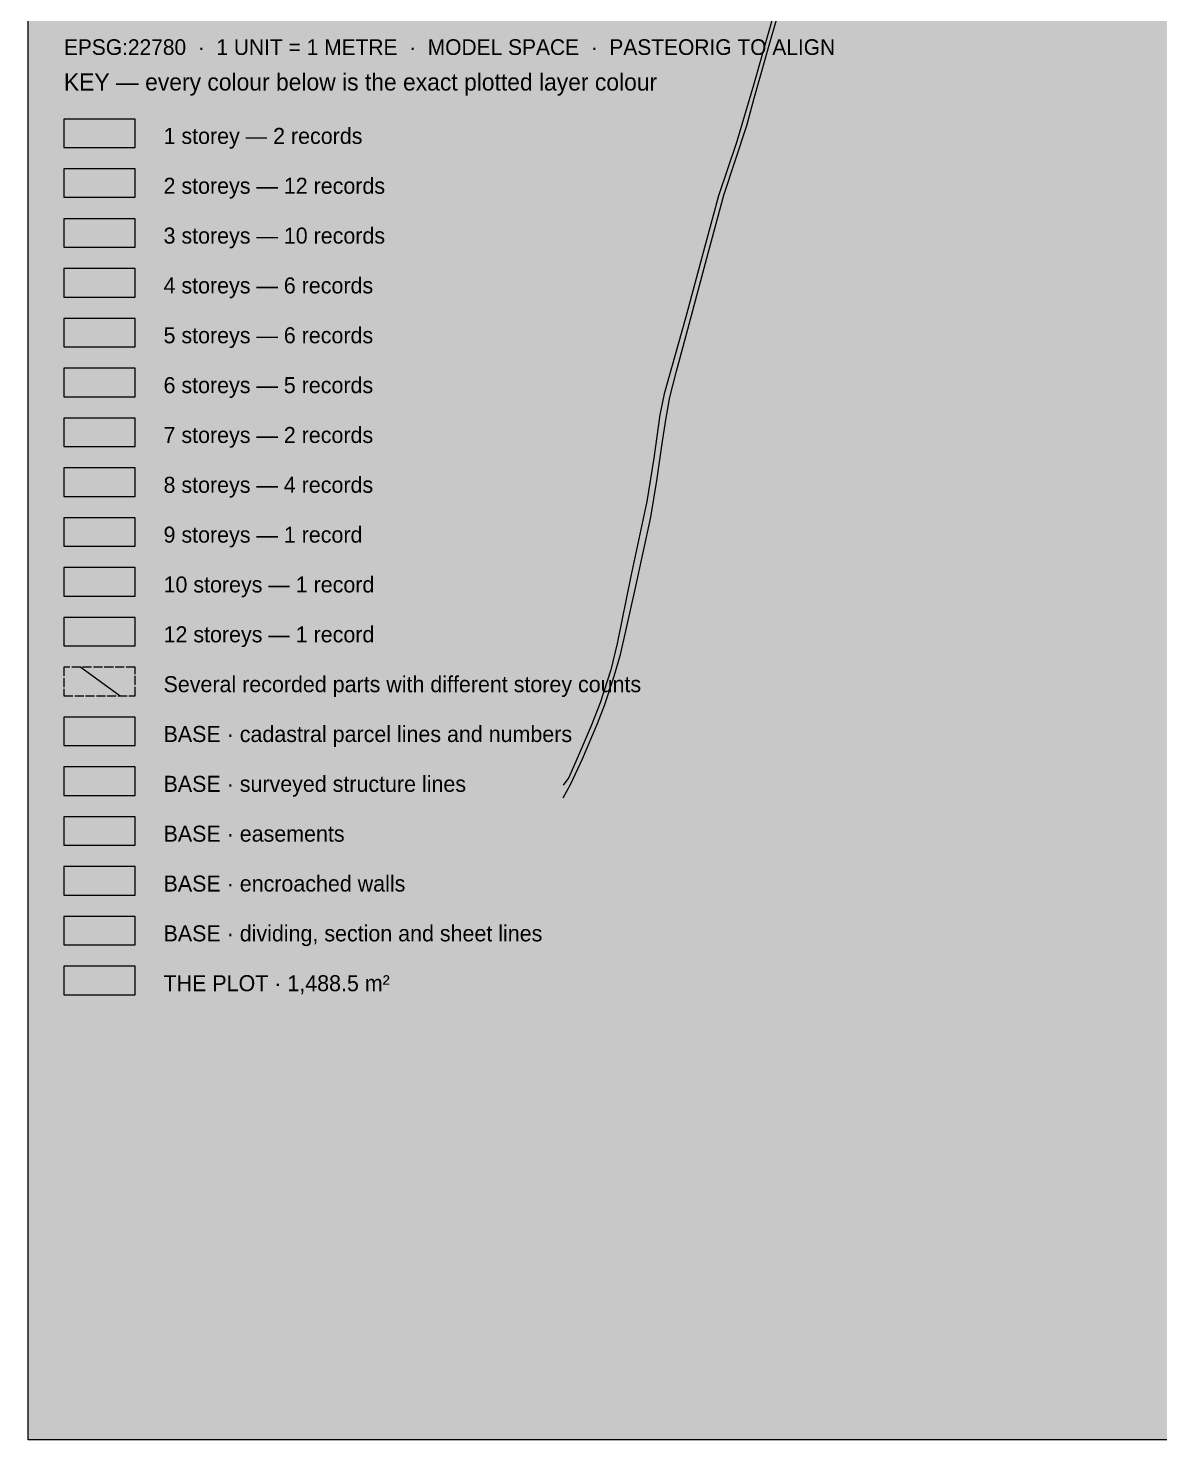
# Model space of a CAD drawing. Header units: metres. Extents: x -334141 to -333355, y -28217 to -27441.
# Drawn here: x -334064.1 to -333905.2, y -28217.2 to -28019 of the extents above; entities that cross this region are included whole.
import ezdxf

# ---------------------------------------------------------------- set-up
doc = ezdxf.new("R2010")
doc.units = ezdxf.units.M
doc.linetypes.add('DASHED', pattern=[1.524, 1.27, -0.254])
for name, color, linetype, lineweight, true_color in [('EB-07-KEY-01F', 7, 'CONTINUOUS', 18, 0xe1e5dd), ('EB-07-KEY-02F', 7, 'CONTINUOUS', 18, 0xd4dad0), ('EB-07-KEY-03F', 7, 'CONTINUOUS', 18, 0xc7cec2), ('EB-07-KEY-04F', 7, 'CONTINUOUS', 18, 0xb8c1b3), ('EB-07-KEY-05F', 7, 'CONTINUOUS', 18, 0xa8b3a2), ('EB-07-KEY-06F', 7, 'CONTINUOUS', 18, 0x96a28f), ('EB-07-KEY-07F', 7, 'CONTINUOUS', 18, 0x84917d), ('EB-07-KEY-08F', 7, 'CONTINUOUS', 18, 0x71806b), ('EB-07-KEY-09F', 7, 'CONTINUOUS', 18, 0x62705d), ('EB-07-KEY-10F', 7, 'CONTINUOUS', 18, 0x4a5a46), ('EB-07-KEY-12F', 7, 'CONTINUOUS', 18, 0x2b3529), ('EB-07-STOREYS-PARCEL-MULTIPLE', 7, 'DASHED', 18, 0x4e504d), ('EB-BASE-DIVIDING', 7, 'CONTINUOUS', 18, 0xc8bcac), ('EB-BASE-EASEMENTS', 7, 'CONTINUOUS', 18, 0x71806b), ('EB-BASE-ENCROACHED', 7, 'CONTINUOUS', 18, 0x725d47), ('EB-BASE-PARCELS', 7, 'CONTINUOUS', 18, 0x8a8d90), ('EB-BASE-STRUCTURES', 7, 'CONTINUOUS', 18, 0x4e504d), ('EB-KEY-BACKGROUND', 7, 'CONTINUOUS', 0, 0xf4f2ed), ('EB-KEY-TEXT', 7, 'CONTINUOUS', 13, 0x151515), ('EB-PLOT-OUTLINE', 7, 'CONTINUOUS', 18, 0x151515)]:
    doc.layers.add(name, color=color, linetype=linetype, lineweight=lineweight, true_color=true_color)
doc.styles.add('OD-INTER', font='Inter.ttf')

msp = doc.modelspace()

# ---------------------------------------------------------------- hatches: boundary and pattern name
at = {"layer": 'EB-07-KEY-01F', "transparency": 33554656}
msp.add_hatch(color=256, dxfattribs=at).paths.add_polyline_path([(-334059.11, -28035.72), (-334049.11, -28035.72), (-334049.11, -28031.72), (-334059.11, -28031.72)])
at = {"layer": 'EB-07-KEY-02F', "transparency": 33554656}
msp.add_hatch(color=256, dxfattribs=at).paths.add_polyline_path([(-334059.11, -28042.72), (-334049.11, -28042.72), (-334049.11, -28038.72), (-334059.11, -28038.72)])
at = {"layer": 'EB-07-KEY-03F', "transparency": 33554656}
msp.add_hatch(color=256, dxfattribs=at).paths.add_polyline_path([(-334059.11, -28049.72), (-334049.11, -28049.72), (-334049.11, -28045.72), (-334059.11, -28045.72)])
at = {"layer": 'EB-07-KEY-04F', "transparency": 33554656}
msp.add_hatch(color=256, dxfattribs=at).paths.add_polyline_path([(-334059.11, -28056.72), (-334049.11, -28056.72), (-334049.11, -28052.72), (-334059.11, -28052.72)])
at = {"layer": 'EB-07-KEY-05F', "transparency": 33554656}
msp.add_hatch(color=256, dxfattribs=at).paths.add_polyline_path([(-334059.11, -28063.72), (-334049.11, -28063.72), (-334049.11, -28059.72), (-334059.11, -28059.72)])
at = {"layer": 'EB-07-KEY-06F', "transparency": 33554656}
msp.add_hatch(color=256, dxfattribs=at).paths.add_polyline_path([(-334059.11, -28070.72), (-334049.11, -28070.72), (-334049.11, -28066.72), (-334059.11, -28066.72)])
at = {"layer": 'EB-07-KEY-07F', "transparency": 33554656}
msp.add_hatch(color=256, dxfattribs=at).paths.add_polyline_path([(-334059.11, -28077.72), (-334049.11, -28077.72), (-334049.11, -28073.72), (-334059.11, -28073.72)])
at = {"layer": 'EB-07-KEY-08F', "transparency": 33554656}
msp.add_hatch(color=256, dxfattribs=at).paths.add_polyline_path([(-334059.11, -28084.72), (-334049.11, -28084.72), (-334049.11, -28080.72), (-334059.11, -28080.72)])
at = {"layer": 'EB-07-KEY-09F', "transparency": 33554656}
msp.add_hatch(color=256, dxfattribs=at).paths.add_polyline_path([(-334059.11, -28091.72), (-334049.11, -28091.72), (-334049.11, -28087.72), (-334059.11, -28087.72)])
at = {"layer": 'EB-07-KEY-10F', "transparency": 33554656}
msp.add_hatch(color=256, dxfattribs=at).paths.add_polyline_path([(-334059.11, -28098.72), (-334049.11, -28098.72), (-334049.11, -28094.72), (-334059.11, -28094.72)])
at = {"layer": 'EB-07-KEY-12F', "transparency": 33554656}
msp.add_hatch(color=256, dxfattribs=at).paths.add_polyline_path([(-334059.11, -28105.72), (-334049.11, -28105.72), (-334049.11, -28101.72), (-334059.11, -28101.72)])
at = {"layer": 'EB-07-STOREYS-PARCEL-MULTIPLE', "transparency": 33554656}
h = msp.add_hatch(dxfattribs=at)
h.set_pattern_fill('ANSI31', color=256, scale=2, angle=99)
h.paths.add_polyline_path([(-334059.11, -28112.72), (-334049.11, -28112.72), (-334049.11, -28108.72), (-334059.11, -28108.72)])
at = {"layer": 'EB-BASE-DIVIDING', "transparency": 33554656}
msp.add_hatch(color=256, dxfattribs=at).paths.add_polyline_path([(-334059.11, -28147.72), (-334049.11, -28147.72), (-334049.11, -28143.72), (-334059.11, -28143.72)])
at = {"layer": 'EB-BASE-EASEMENTS', "transparency": 33554656}
msp.add_hatch(color=256, dxfattribs=at).paths.add_polyline_path([(-334059.11, -28133.72), (-334049.11, -28133.72), (-334049.11, -28129.72), (-334059.11, -28129.72)])
at = {"layer": 'EB-BASE-ENCROACHED', "transparency": 33554656}
msp.add_hatch(color=256, dxfattribs=at).paths.add_polyline_path([(-334059.11, -28140.72), (-334049.11, -28140.72), (-334049.11, -28136.72), (-334059.11, -28136.72)])
at = {"layer": 'EB-BASE-PARCELS', "transparency": 33554656}
msp.add_hatch(color=256, dxfattribs=at).paths.add_polyline_path([(-334059.11, -28119.72), (-334049.11, -28119.72), (-334049.11, -28115.72), (-334059.11, -28115.72)])
at = {"layer": 'EB-BASE-STRUCTURES', "transparency": 33554656}
msp.add_hatch(color=256, dxfattribs=at).paths.add_polyline_path([(-334059.11, -28126.72), (-334049.11, -28126.72), (-334049.11, -28122.72), (-334059.11, -28122.72)])
at = {"layer": 'EB-KEY-BACKGROUND', "transparency": 33554687}
msp.add_hatch(color=256, dxfattribs=at).paths.add_polyline_path([(-334064.11, -28007.72), (-333479.11, -28007.72), (-333479.11, -28217.22), (-334064.11, -28217.22)])
at = {"layer": 'EB-PLOT-OUTLINE', "transparency": 33554656}
msp.add_hatch(color=256, dxfattribs=at).paths.add_polyline_path([(-334059.11, -28154.72), (-334049.11, -28154.72), (-334049.11, -28150.72), (-334059.11, -28150.72)])

# ---------------------------------------------------------------- linework, layer by layer
at = {"layer": 'EB-07-KEY-01F'}
msp.add_lwpolyline([(-334059.11, -28035.72), (-334049.11, -28035.72), (-334049.11, -28031.72), (-334059.11, -28031.72)], close=True, dxfattribs=at)
at = {"layer": 'EB-07-KEY-02F'}
msp.add_lwpolyline([(-334059.11, -28042.72), (-334049.11, -28042.72), (-334049.11, -28038.72), (-334059.11, -28038.72)], close=True, dxfattribs=at)
at = {"layer": 'EB-07-KEY-03F'}
msp.add_lwpolyline([(-334059.11, -28049.72), (-334049.11, -28049.72), (-334049.11, -28045.72), (-334059.11, -28045.72)], close=True, dxfattribs=at)
at = {"layer": 'EB-07-KEY-04F'}
msp.add_lwpolyline([(-334059.11, -28056.72), (-334049.11, -28056.72), (-334049.11, -28052.72), (-334059.11, -28052.72)], close=True, dxfattribs=at)
at = {"layer": 'EB-07-KEY-05F'}
msp.add_lwpolyline([(-334059.11, -28063.72), (-334049.11, -28063.72), (-334049.11, -28059.72), (-334059.11, -28059.72)], close=True, dxfattribs=at)
at = {"layer": 'EB-07-KEY-06F'}
msp.add_lwpolyline([(-334059.11, -28070.72), (-334049.11, -28070.72), (-334049.11, -28066.72), (-334059.11, -28066.72)], close=True, dxfattribs=at)
at = {"layer": 'EB-07-KEY-07F'}
msp.add_lwpolyline([(-334059.11, -28077.72), (-334049.11, -28077.72), (-334049.11, -28073.72), (-334059.11, -28073.72)], close=True, dxfattribs=at)
at = {"layer": 'EB-07-KEY-08F'}
msp.add_lwpolyline([(-334059.11, -28084.72), (-334049.11, -28084.72), (-334049.11, -28080.72), (-334059.11, -28080.72)], close=True, dxfattribs=at)
at = {"layer": 'EB-07-KEY-09F'}
msp.add_lwpolyline([(-334059.11, -28091.72), (-334049.11, -28091.72), (-334049.11, -28087.72), (-334059.11, -28087.72)], close=True, dxfattribs=at)
at = {"layer": 'EB-07-KEY-10F'}
msp.add_lwpolyline([(-334059.11, -28098.72), (-334049.11, -28098.72), (-334049.11, -28094.72), (-334059.11, -28094.72)], close=True, dxfattribs=at)
at = {"layer": 'EB-07-KEY-12F'}
msp.add_lwpolyline([(-334059.11, -28105.72), (-334049.11, -28105.72), (-334049.11, -28101.72), (-334059.11, -28101.72)], close=True, dxfattribs=at)
at = {"layer": 'EB-07-STOREYS-PARCEL-MULTIPLE'}
msp.add_lwpolyline([(-334059.11, -28112.72), (-334049.11, -28112.72), (-334049.11, -28108.72), (-334059.11, -28108.72)], close=True, dxfattribs=at)
at = {"layer": 'EB-BASE-DIVIDING'}
for points in [[(-333948.4, -27976.37), (-333950.98, -27985.17), (-333953.35, -27994.44), (-333956.15, -28005.3), (-333959.31, -28016.59), (-333962.26, -28026.96), (-333964.67, -28035.01), (-333967.18, -28042.51), (-333969.17, -28049.78), (-333971.83, -28059.69), (-333974.81, -28070.3), (-333975.41, -28073.28), (-333976.28, -28079.36), (-333977.24, -28085.43), (-333979.49, -28095.94), (-333981.41, -28105.38), (-333982.33, -28109.07), (-333983.79, -28113.72), (-333985.07, -28116.95), (-333986.77, -28120.89), (-333988.22, -28124.19), (-333989, -28125.27)], [(-333989.01, -28127.07), (-333987.95, -28125.19), (-333986.29, -28121.6), (-333984.2, -28116.6), (-333983.13, -28113.94), (-333981.86, -28109.99), (-333980.97, -28106.91), (-333980.17, -28103.43), (-333978.82, -28097.57), (-333976.69, -28087.66), (-333975.81, -28082.2), (-333975.1, -28077.3), (-333974.6, -28073.96), (-333974.03, -28070.8), (-333973.08, -28067.14), (-333971.51, -28061.22), (-333968.66, -28050.56), (-333966.46, -28042.43), (-333963.23, -28032.64), (-333962.2, -28028.8), (-333959.88, -28020.71), (-333957.86, -28013.71)]]:
    msp.add_lwpolyline(points, dxfattribs=at)
msp.add_lwpolyline([(-334059.11, -28147.72), (-334049.11, -28147.72), (-334049.11, -28143.72), (-334059.11, -28143.72)], close=True, dxfattribs=at)
at = {"layer": 'EB-BASE-EASEMENTS'}
msp.add_lwpolyline([(-334059.11, -28133.72), (-334049.11, -28133.72), (-334049.11, -28129.72), (-334059.11, -28129.72)], close=True, dxfattribs=at)
at = {"layer": 'EB-BASE-ENCROACHED'}
msp.add_lwpolyline([(-334059.11, -28140.72), (-334049.11, -28140.72), (-334049.11, -28136.72), (-334059.11, -28136.72)], close=True, dxfattribs=at)
at = {"layer": 'EB-BASE-PARCELS'}
msp.add_lwpolyline([(-334059.11, -28119.72), (-334049.11, -28119.72), (-334049.11, -28115.72), (-334059.11, -28115.72)], close=True, dxfattribs=at)
at = {"layer": 'EB-BASE-STRUCTURES'}
msp.add_lwpolyline([(-334059.11, -28126.72), (-334049.11, -28126.72), (-334049.11, -28122.72), (-334059.11, -28122.72)], close=True, dxfattribs=at)
at = {"layer": 'EB-KEY-TEXT'}
msp.add_lwpolyline([(-334064.11, -28007.72), (-333479.11, -28007.72), (-333479.11, -28217.22), (-334064.11, -28217.22)], close=True, dxfattribs=at)
at = {"layer": 'EB-PLOT-OUTLINE'}
msp.add_lwpolyline([(-334059.11, -28154.72), (-334049.11, -28154.72), (-334049.11, -28150.72), (-334059.11, -28150.72)], close=True, dxfattribs=at)

# ---------------------------------------------------------------- texts
at = {"layer": 'EB-KEY-TEXT', "style": 'OD-INTER'}
for s, height, p in [('EPSG:22780  ·  1 UNIT = 1 METRE  ·  MODEL SPACE  ·  PASTEORIG TO ALIGN', 2.2, (-334059.11, -28022.72)), ('KEY — every colour below is the exact plotted layer colour', 2.4, (-334059.11, -28027.72)), ('1 storey — 2 records', 2.25, (-334045.11, -28035.22)), ('2 storeys — 12 records', 2.25, (-334045.11, -28042.22)), ('3 storeys — 10 records', 2.25, (-334045.11, -28049.22)), ('4 storeys — 6 records', 2.25, (-334045.11, -28056.22)), ('5 storeys — 6 records', 2.25, (-334045.11, -28063.22)), ('6 storeys — 5 records', 2.25, (-334045.11, -28070.22)), ('7 storeys — 2 records', 2.25, (-334045.11, -28077.22)), ('8 storeys — 4 records', 2.25, (-334045.11, -28084.22)), ('9 storeys — 1 record', 2.25, (-334045.11, -28091.22)), ('10 storeys — 1 record', 2.25, (-334045.11, -28098.22)), ('12 storeys — 1 record', 2.25, (-334045.11, -28105.22)), ('Several recorded parts with different storey counts', 2.25, (-334045.11, -28112.22)), ('BASE · cadastral parcel lines and numbers', 2.25, (-334045.11, -28119.22)), ('BASE · surveyed structure lines', 2.25, (-334045.11, -28126.22)), ('BASE · easements', 2.25, (-334045.11, -28133.22)), ('BASE · encroached walls', 2.25, (-334045.11, -28140.22)), ('BASE · dividing, section and sheet lines', 2.25, (-334045.11, -28147.22)), ('THE PLOT · 1,488.5 m²', 2.25, (-334045.11, -28154.22))]:
    msp.add_text(s, height=height, dxfattribs=at).set_placement(p)

doc.saveas('drawing.dxf')
